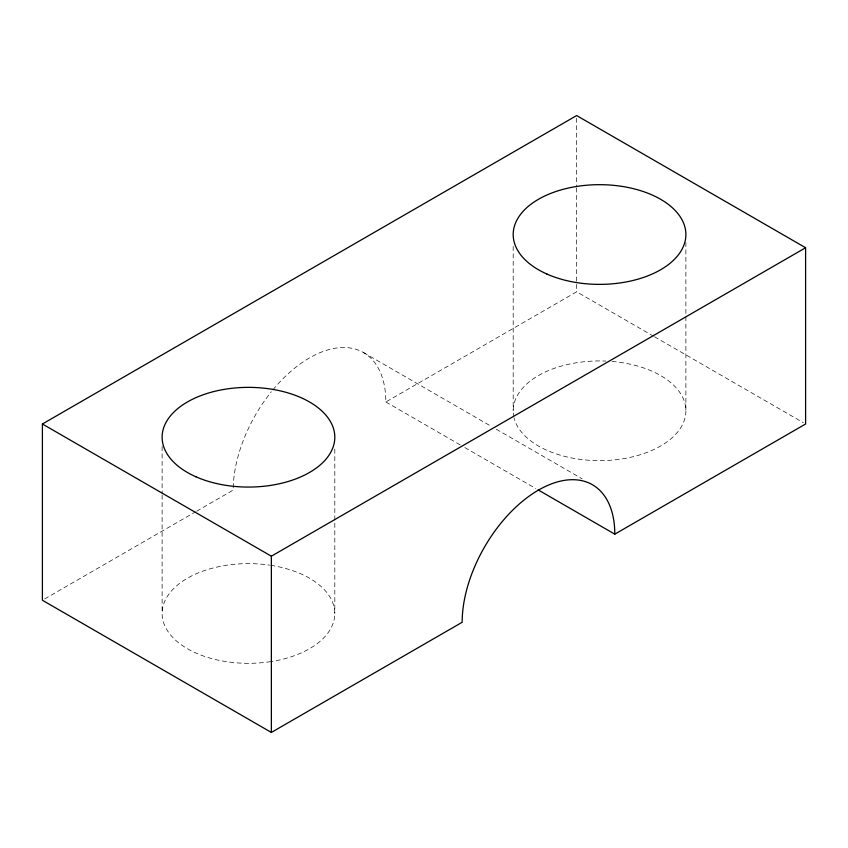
<?xml version="1.0" encoding="UTF-8"?>
<svg xmlns="http://www.w3.org/2000/svg" width="848" height="848" viewBox="0 0 848 848"><rect width="100%" height="100%" fill="white"/><g stroke="black" fill="none" stroke-linecap="round" stroke-linejoin="round"><path stroke-width="0.64" stroke-dasharray="4.24 3.18" d="M44.69 598.932L195.496 511.863M196.641 511.206L233.2 490.091A107.929 62.317 -60 0 1 271.36 391.744M272.939 389.804A107.929 62.317 -60 0 1 385.84 401.973L576.64 291.807L653.342 336.094M654.486 336.751L803.31 422.675M363.485 352.556L491.702 426.586M496.281 429.226L582.141 478.802M385.84 401.973L460.252 444.935M464.831 447.574L535.809 488.554M685.884 242.422L685.884 410.782M576.64 118.19L576.64 186.581M576.64 187.906L576.64 291.807M513.188 246.365L513.188 410.782M334.812 449.058L334.812 613.475M162.116 446.43L162.116 493.78M162.116 495.094L162.116 613.475M270.809 565.319A86.348 49.852 0 0 1 334.812 613.115A86.348 49.852 0 0 1 272.017 661.429M270.809 661.62A86.348 49.852 0 0 1 162.116 613.835A86.348 49.852 0 0 1 269.6 565.139M612.044 361.46A86.348 49.852 0 0 1 685.788 413.082A86.348 49.852 0 0 1 604.136 460.559A86.348 49.852 0 0 1 514.195 418.361M513.93 417.29A86.348 49.852 0 0 1 605.811 361.068"/><path stroke-width="1.27" d="M614.8 534.155A107.929 62.317 -60 0 0 538.48 490.091A107.929 62.317 -60 0 0 462.16 622.284L271.36 732.439L42.4 600.257L42.4 424L576.64 115.561L805.6 247.743L805.6 424L614.8 534.155L538.098 489.879M42.4 424L271.36 556.193L805.6 247.743M271.36 556.193L271.36 732.439M546.971 274.074A86.348 49.852 0 0 0 685.142 241.033A86.348 49.852 0 0 0 566.496 188.468A86.348 49.852 0 0 0 546.971 274.074M195.899 476.767A86.348 49.852 0 0 0 334.07 443.727A86.348 49.852 0 0 0 215.424 391.161A86.348 49.852 0 0 0 195.899 476.767"/></g></svg>
